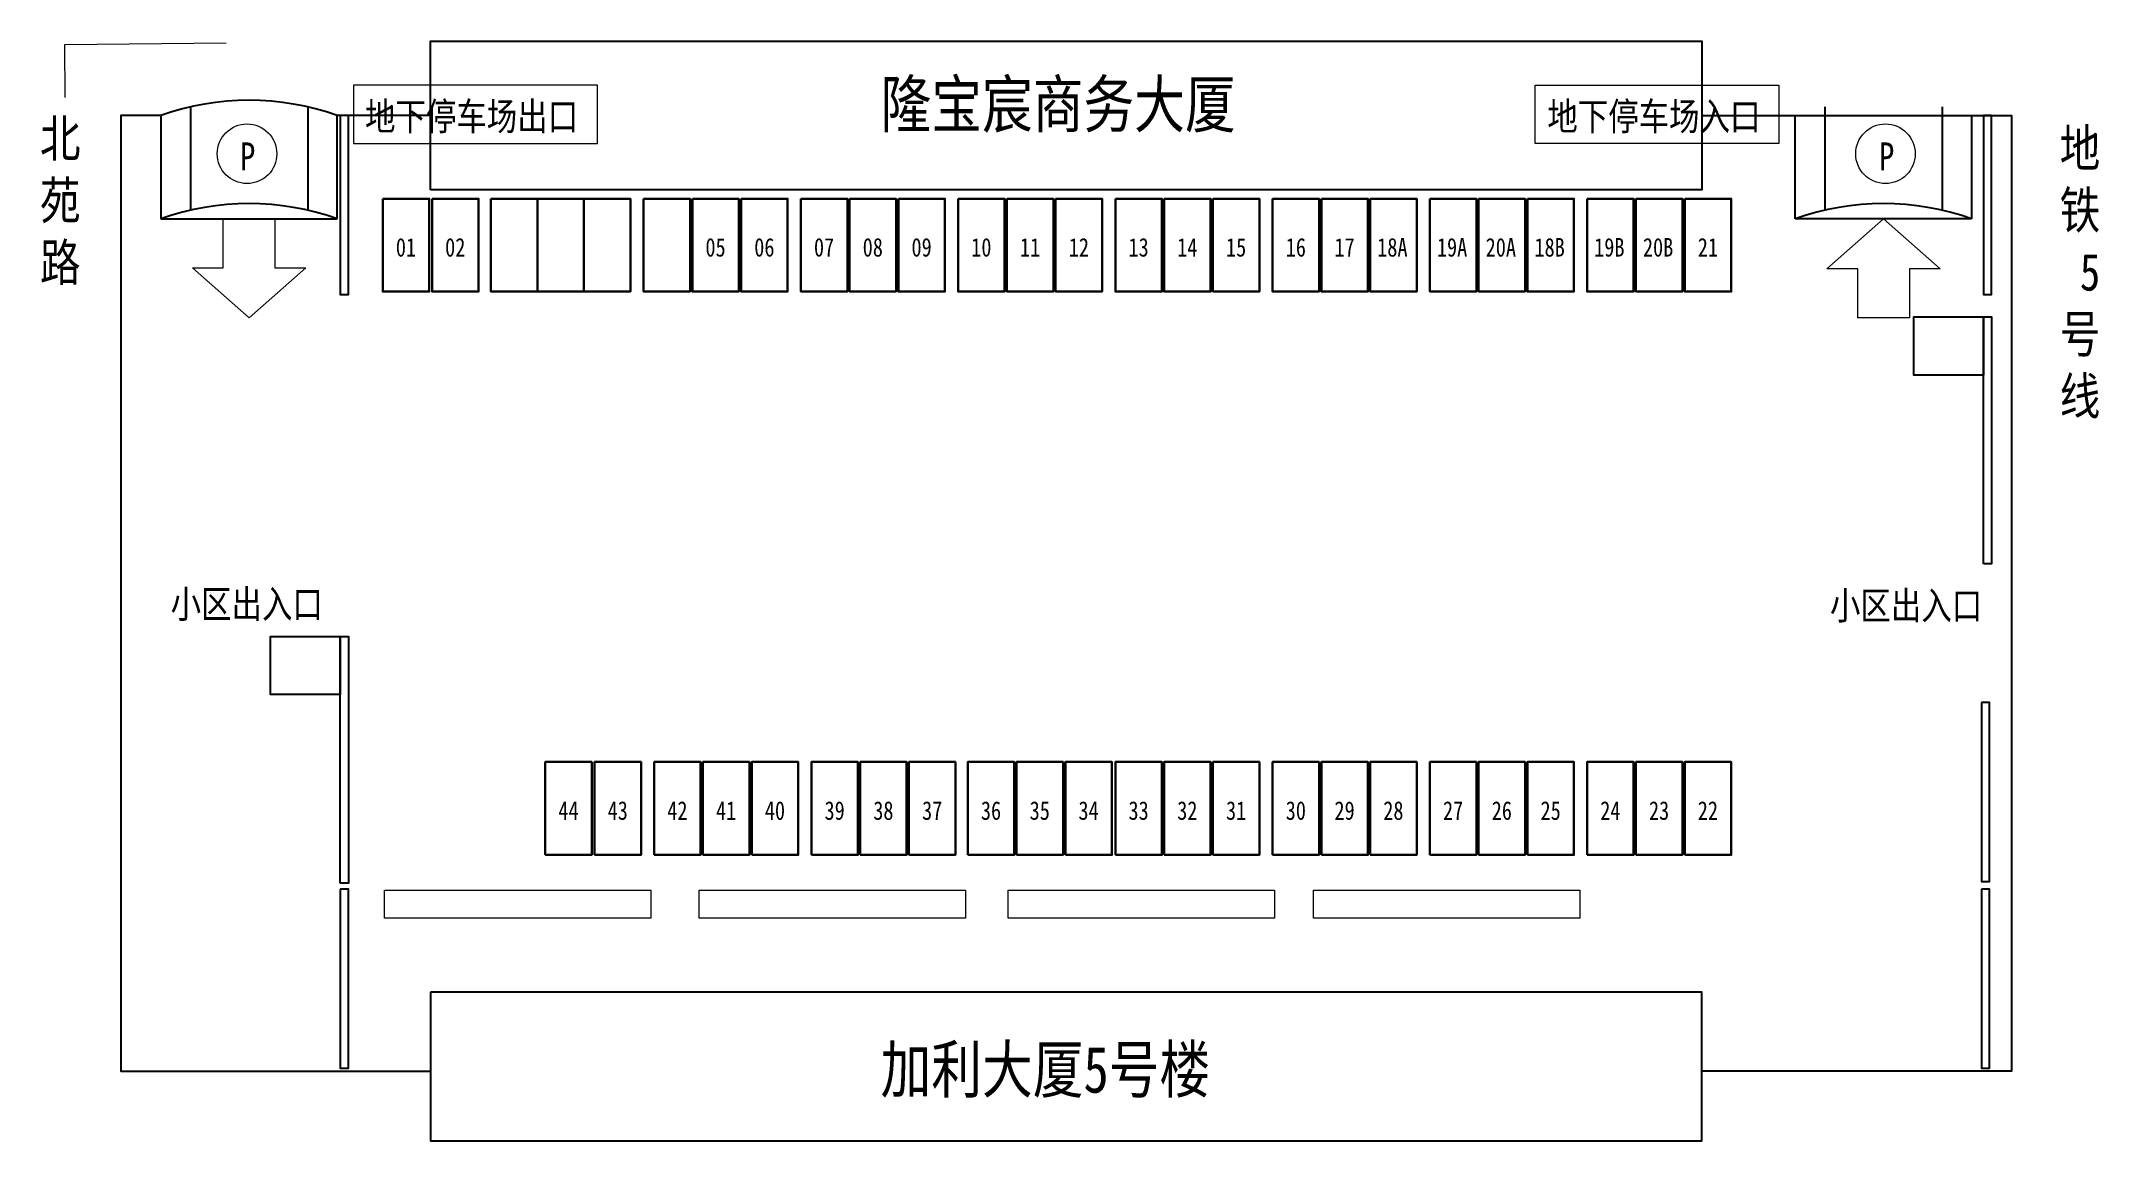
# Model space of a CAD drawing. Header units: millimetres. Extents: x -15675 to -14569, y 8823 to 9415.
import ezdxf

# ---------------------------------------------------------------- set-up
doc = ezdxf.new("R2010")
doc.units = ezdxf.units.MM
doc.header["$LTSCALE"] = 30
doc.layers.add('1轮廓实线层', color=7, linetype='Continuous', lineweight=30)
doc.layers.add('6文字层', color=3, linetype='Continuous', lineweight=20)
doc.layers.add('用户自定义1', color=7, linetype='Continuous')
doc.styles.add('ZW_TEXTSTYLE', font='isocp.shx', dxfattribs={"width": 0.8, "bigfont": 'hztxt.shx'})

msp = doc.modelspace()

# ---------------------------------------------------------------- linework, layer by layer
at = {"layer": '1轮廓实线层', "color": 5}
for points in [[(-15491.50389660706, 9330.0536894909), (-15466.50389660706, 9330.0536894909), (-15466.50389660706, 9280.0536894909), (-15491.50389660706, 9280.0536894909), (-15491.50389660706, 9330.0536894909)], [(-15465.00729008345, 9330.0536894909), (-15440.00729008345, 9330.0536894909), (-15440.00729008345, 9280.0536894909), (-15465.00729008345, 9280.0536894909), (-15465.00729008345, 9330.0536894909)], [(-15433.33793923054, 9330.0536894909), (-15408.33793923054, 9330.0536894909), (-15408.33793923054, 9280.0536894909), (-15433.33793923054, 9280.0536894909), (-15433.33793923054, 9330.0536894909)], [(-15408.33793923054, 9330.0536894909), (-15383.33793923054, 9330.0536894909), (-15383.33793923054, 9280.0536894909), (-15408.33793923054, 9280.0536894909), (-15408.33793923054, 9330.0536894909)], [(-15383.33793923054, 9330.0536894909), (-15358.33793923054, 9330.0536894909), (-15358.33793923054, 9280.0536894909), (-15383.33793923054, 9280.0536894909), (-15383.33793923054, 9330.0536894909)], [(-15351.2272148839, 9330.0536894909), (-15326.2272148839, 9330.0536894909), (-15326.2272148839, 9280.0536894909), (-15351.2272148839, 9280.0536894909), (-15351.2272148839, 9330.0536894909)], [(-15325.01537277885, 9330.0536894909), (-15300.01537277885, 9330.0536894909), (-15300.01537277885, 9280.0536894909), (-15325.01537277885, 9280.0536894909), (-15325.01537277885, 9330.0536894909)], [(-15298.7653311159, 9330.0536894909), (-15273.7653311159, 9330.0536894909), (-15273.7653311159, 9280.0536894909), (-15298.7653311159, 9280.0536894909), (-15298.7653311159, 9330.0536894909)], [(-15266.65460676923, 9330.0536894909), (-15241.65460676923, 9330.0536894909), (-15241.65460676923, 9280.0536894909), (-15266.65460676923, 9280.0536894909), (-15266.65460676923, 9330.0536894909)], [(-15240.44276466421, 9330.0536894909), (-15215.44276466421, 9330.0536894909), (-15215.44276466421, 9280.0536894909), (-15240.44276466421, 9280.0536894909), (-15240.44276466421, 9330.0536894909)], [(-15214.19272300126, 9330.0536894909), (-15189.19272300126, 9330.0536894909), (-15189.19272300126, 9280.0536894909), (-15214.19272300126, 9280.0536894909), (-15214.19272300126, 9330.0536894909)], [(-15182.0819986546, 9330.0536894909), (-15157.0819986546, 9330.0536894909), (-15157.0819986546, 9280.0536894909), (-15182.0819986546, 9280.0536894909), (-15182.0819986546, 9330.0536894909)], [(-15155.87015654957, 9330.0536894909), (-15130.87015654957, 9330.0536894909), (-15130.87015654957, 9280.0536894909), (-15155.87015654957, 9280.0536894909), (-15155.87015654957, 9330.0536894909)], [(-15129.62011488662, 9330.0536894909), (-15104.62011488662, 9330.0536894909), (-15104.62011488662, 9280.0536894909), (-15129.62011488662, 9280.0536894909), (-15129.62011488662, 9330.0536894909)], [(-15097.50939053996, 9330.0536894909), (-15072.50939053996, 9330.0536894909), (-15072.50939053996, 9280.0536894909), (-15097.50939053996, 9280.0536894909), (-15097.50939053996, 9330.0536894909)], [(-15071.29754843493, 9330.0536894909), (-15046.29754843493, 9330.0536894909), (-15046.29754843493, 9280.0536894909), (-15071.29754843493, 9280.0536894909), (-15071.29754843493, 9330.0536894909)], [(-15045.04750677196, 9330.0536894909), (-15020.04750677196, 9330.0536894909), (-15020.04750677196, 9280.0536894909), (-15045.04750677196, 9280.0536894909), (-15045.04750677196, 9330.0536894909)], [(-15012.93678242532, 9330.0536894909), (-14987.93678242532, 9330.0536894909), (-14987.93678242532, 9280.0536894909), (-15012.93678242532, 9280.0536894909), (-15012.93678242532, 9330.0536894909)], [(-14986.72494032029, 9330.0536894909), (-14961.72494032029, 9330.0536894909), (-14961.72494032029, 9280.0536894909), (-14986.72494032029, 9280.0536894909), (-14986.72494032029, 9330.0536894909)], [(-14960.47489865734, 9330.0536894909), (-14935.47489865734, 9330.0536894909), (-14935.47489865734, 9280.0536894909), (-14960.47489865734, 9280.0536894909), (-14960.47489865734, 9330.0536894909)], [(-14928.36417431065, 9330.0536894909), (-14903.36417431065, 9330.0536894909), (-14903.36417431065, 9280.0536894909), (-14928.36417431065, 9280.0536894909), (-14928.36417431065, 9330.0536894909)], [(-14902.15233220563, 9330.0536894909), (-14877.15233220563, 9330.0536894909), (-14877.15233220563, 9280.0536894909), (-14902.15233220563, 9280.0536894909), (-14902.15233220563, 9330.0536894909)], [(-14875.90229054268, 9330.0536894909), (-14850.90229054268, 9330.0536894909), (-14850.90229054268, 9280.0536894909), (-14875.90229054268, 9280.0536894909), (-14875.90229054268, 9330.0536894909)], [(-14843.79156619604, 9330.0536894909), (-14818.79156619604, 9330.0536894909), (-14818.79156619604, 9280.0536894909), (-14843.79156619604, 9280.0536894909), (-14843.79156619604, 9330.0536894909)], [(-14817.57972409099, 9330.0536894909), (-14792.57972409099, 9330.0536894909), (-14792.57972409099, 9280.0536894909), (-14817.57972409099, 9280.0536894909), (-14817.57972409099, 9330.0536894909)], [(-14791.32968242804, 9330.0536894909), (-14766.32968242804, 9330.0536894909), (-14766.32968242804, 9280.0536894909), (-14791.32968242804, 9280.0536894909), (-14791.32968242804, 9330.0536894909)], [(-15404.1108646607, 8977.025482093753), (-15379.1108646607, 8977.025482093753), (-15379.1108646607, 9027.025482093753), (-15404.1108646607, 9027.025482093753), (-15404.1108646607, 8977.025482093753)], [(-15377.61425813711, 8977.025482093753), (-15352.61425813711, 8977.025482093753), (-15352.61425813711, 9027.025482093753), (-15377.61425813711, 9027.025482093753), (-15377.61425813711, 8977.025482093753)], [(-15345.53756436654, 8977.025482093753), (-15320.53756436654, 8977.025482093753), (-15320.53756436654, 9027.025482093753), (-15345.53756436654, 9027.025482093753), (-15345.53756436654, 8977.025482093753)], [(-15319.32572226152, 8977.025482093753), (-15294.32572226152, 8977.025482093753), (-15294.32572226152, 9027.025482093753), (-15319.32572226152, 9027.025482093753), (-15319.32572226152, 8977.025482093753)], [(-15293.07568059857, 8977.025482093753), (-15268.07568059857, 8977.025482093753), (-15268.07568059857, 9027.025482093753), (-15293.07568059857, 9027.025482093753), (-15293.07568059857, 8977.025482093753)], [(-15260.96495625191, 8977.025482093753), (-15235.96495625191, 8977.025482093753), (-15235.96495625191, 9027.025482093753), (-15260.96495625191, 9027.025482093753), (-15260.96495625191, 8977.025482093753)], [(-15234.75311414688, 8977.025482093753), (-15209.75311414688, 8977.025482093753), (-15209.75311414688, 9027.025482093753), (-15234.75311414688, 9027.025482093753), (-15234.75311414688, 8977.025482093753)], [(-15208.50307248393, 8977.025482093753), (-15183.50307248393, 8977.025482093753), (-15183.50307248393, 9027.025482093753), (-15208.50307248393, 9027.025482093753), (-15208.50307248393, 8977.025482093753)], [(-15176.8729680296, 8977.025482093753), (-15151.8729680296, 8977.025482093753), (-15151.8729680296, 9027.025482093753), (-15176.8729680296, 9027.025482093753), (-15176.8729680296, 8977.025482093753)], [(-15150.66112592456, 8977.025482093753), (-15125.66112592456, 8977.025482093753), (-15125.66112592456, 9027.025482093753), (-15150.66112592456, 9027.025482093753), (-15150.66112592456, 8977.025482093753)], [(-15124.41108426161, 8977.025482093753), (-15099.41108426161, 8977.025482093753), (-15099.41108426161, 9027.025482093753), (-15124.41108426161, 9027.025482093753), (-15124.41108426161, 8977.025482093753)], [(-15097.50939053996, 8977.025482093753), (-15072.50939053996, 8977.025482093753), (-15072.50939053996, 9027.025482093753), (-15097.50939053996, 9027.025482093753), (-15097.50939053996, 8977.025482093753)], [(-15071.29754843493, 8977.025482093753), (-15046.29754843493, 8977.025482093753), (-15046.29754843493, 9027.025482093753), (-15071.29754843493, 9027.025482093753), (-15071.29754843493, 8977.025482093753)], [(-15045.04750677196, 8977.025482093753), (-15020.04750677196, 8977.025482093753), (-15020.04750677196, 9027.025482093753), (-15045.04750677196, 9027.025482093753), (-15045.04750677196, 8977.025482093753)], [(-15012.93678242532, 8977.025482093753), (-14987.93678242532, 8977.025482093753), (-14987.93678242532, 9027.025482093753), (-15012.93678242532, 9027.025482093753), (-15012.93678242532, 8977.025482093753)], [(-14986.72494032029, 8977.025482093753), (-14961.72494032029, 8977.025482093753), (-14961.72494032029, 9027.025482093753), (-14986.72494032029, 9027.025482093753), (-14986.72494032029, 8977.025482093753)], [(-14960.47489865734, 8977.025482093753), (-14935.47489865734, 8977.025482093753), (-14935.47489865734, 9027.025482093753), (-14960.47489865734, 9027.025482093753), (-14960.47489865734, 8977.025482093753)], [(-14928.36417431065, 8977.025482093753), (-14903.36417431065, 8977.025482093753), (-14903.36417431065, 9027.025482093753), (-14928.36417431065, 9027.025482093753), (-14928.36417431065, 8977.025482093753)], [(-14902.15233220563, 8977.025482093753), (-14877.15233220563, 8977.025482093753), (-14877.15233220563, 9027.025482093753), (-14902.15233220563, 9027.025482093753), (-14902.15233220563, 8977.025482093753)], [(-14875.90229054268, 8977.025482093753), (-14850.90229054268, 8977.025482093753), (-14850.90229054268, 9027.025482093753), (-14875.90229054268, 9027.025482093753), (-14875.90229054268, 8977.025482093753)], [(-14843.79156619604, 8977.025482093753), (-14818.79156619604, 8977.025482093753), (-14818.79156619604, 9027.025482093753), (-14843.79156619604, 9027.025482093753), (-14843.79156619604, 8977.025482093753)], [(-14817.57972409099, 8977.025482093753), (-14792.57972409099, 8977.025482093753), (-14792.57972409099, 9027.025482093753), (-14817.57972409099, 9027.025482093753), (-14817.57972409099, 8977.025482093753)], [(-14791.32968242804, 8977.025482093753), (-14766.32968242804, 8977.025482093753), (-14766.32968242804, 9027.025482093753), (-14791.32968242804, 9027.025482093753), (-14791.32968242804, 8977.025482093753)]]:
    msp.add_lwpolyline(points, dxfattribs=at)
at = {"layer": '6文字层', "color": 253}
msp.add_line((-15575.72690022458, 9413.707993629063), (-15662.71051268893, 9412.826273084058), dxfattribs=at)
at = {"layer": '6文字层', "color": 253, "extrusion": (0, 0, -1)}
msp.add_line((-15662.71051268893, 9412.826273084058), (-15662.42379388865, 9384.540851868645), dxfattribs=at)
at = {"layer": '6文字层', "color": 162}
for points in [[(-15507.19097679125, 9391.186493615654), (-15507.19097679125, 9359.671858334355), (-15376.09009402108, 9359.671858334355), (-15376.09009402108, 9391.186493615654)], [(-14740.66598643386, 9391.186493615654), (-14740.66598643386, 9359.671858334355), (-14871.76686920403, 9359.671858334355), (-14871.76686920403, 9391.186493615654)], [(-15563.38484606534, 9266.032685145026), (-15593.84571893634, 9292.951436114463), (-15577.2677076686, 9292.951436114463), (-15577.2677076686, 9319.18373020991), (-15549.50198446212, 9319.18373020991), (-15549.50198446212, 9292.951436114463), (-15532.92397319433, 9292.951436114463)], [(-14684.34183103328, 9319.183730209912), (-14653.88095816227, 9292.264979240474), (-14670.45896943002, 9292.264979240474), (-14670.45896943002, 9266.03268514505), (-14698.22469263652, 9266.03268514505), (-14698.22469263652, 9292.264979240474), (-14714.80270390429, 9292.264979240474)]]:
    msp.add_lwpolyline(points, close=True, dxfattribs=at)
at = {"layer": '6文字层', "color": 254}
for points in [[(-15490.50229045507, 8958.097969240998), (-15347.28287209384, 8958.064687688358), (-15347.28287209384, 8943.064687688358), (-15490.50229045507, 8943.064687688358), (-15490.50229045507, 8958.064687688358)], [(-15321.36407556571, 8958.097969240998), (-15178.14465720451, 8958.064687688358), (-15178.14465720451, 8943.064687688358), (-15321.36407556571, 8943.064687688358), (-15321.36407556571, 8958.064687688358)], [(-15155.1984127834, 8958.097969240998), (-15011.97899442217, 8958.064687688358), (-15011.97899442217, 8943.064687688358), (-15155.1984127834, 8943.064687688358), (-15155.1984127834, 8958.064687688358)], [(-14990.89802644821, 8958.097969240998), (-14847.67860808699, 8958.064687688358), (-14847.67860808699, 8943.064687688358), (-14990.89802644821, 8943.064687688358), (-14990.89802644821, 8958.064687688358)]]:
    msp.add_lwpolyline(points, dxfattribs=at)
at = {"layer": '6文字层', "color": 167}
for centre in [(-15564.50007842831, 9354.236108992272), (-14683.3568847968, 9354.236108992272)]:
    msp.add_circle(centre, 16.01993960132131, dxfattribs=at)
at = {"layer": '用户自定义1', "color": 254}
for p, q in [((-15610.7828575284, 9374.822470048106), (-15610.7828575284, 9319.18373020991)), ((-15594.91652556073, 9379.465620442852), (-15594.91652556073, 9323.826880604634)), ((-15531.85316656993, 9379.465620442852), (-15531.85316656993, 9323.826880604634)), ((-15515.98683460229, 9319.18373020991), (-15515.98683460229, 9374.822470048106)), ((-14731.87012862284, 9319.18373020991), (-14731.87012862284, 9374.822470048106)), ((-14716.00379665517, 9379.465620442852), (-14716.00379665517, 9323.826880604634)), ((-14652.94043766437, 9379.465620442852), (-14652.94043766437, 9323.826880604634)), ((-14637.07410569671, 9374.822470048106), (-14637.07410569671, 9319.18373020991)), ((-15610.7828575284, 9319.18373020991), (-15515.98683460229, 9319.18373020991)), ((-14637.07410569671, 9319.18373020991), (-14731.87012862284, 9319.18373020991))]:
    msp.add_line(p, q, dxfattribs=at)
for points in [[(-15465.78142431912, 9334.822470048106), (-15465.78142431912, 9414.822470048106), (-14782.07553890599, 9414.822470048106), (-14782.07553890599, 9334.822470048106), (-15465.78142431912, 9334.822470048106)], [(-15610.7828575284, 9374.822470048106), (-15632.32374103586, 9374.822470048106), (-15632.32374103586, 8860.62914713974), (-15465.78142431912, 8860.62914713974)], [(-15465.78142431912, 9374.822470048106), (-15515.98683460229, 9374.822470048106)], [(-14782.07553890599, 9374.822470048106), (-14615.53322218924, 9374.822470048106), (-14615.53322218924, 8860.62914713974), (-14782.07553890599, 8860.62914713974)], [(-15465.78142431912, 8903.187994077138), (-15465.78142431912, 8823.187994077138), (-14782.07553890599, 8823.187994077138), (-14782.07553890599, 8903.187994077138), (-15465.78142431912, 8903.187994077138)]]:
    msp.add_lwpolyline(points, dxfattribs=at)
for points in [[(-15514.35902138222, 9374.822470048106), (-15514.35902138222, 9278.51634036993), (-15509.93548273205, 9278.51634036993), (-15509.93548273205, 9374.822470048106)], [(-14630.70456185728, 9374.822470048106), (-14630.70456185728, 9278.51634036993), (-14626.2810232071, 9278.51634036993), (-14626.2810232071, 9374.822470048106)], [(-14630.62574500598, 9266.415492346778), (-14630.62574500598, 9235.150553101546), (-14668.08459190487, 9235.150553101546), (-14668.08459190487, 9266.415492346778)], [(-14630.62574500598, 9133.697111903108), (-14630.62574500598, 9266.415492346778), (-14626.2810232071, 9266.415492346778), (-14626.2810232071, 9133.697111903108)], [(-15514.35902138222, 9094.586139311805), (-15514.35902138222, 9063.321200066572), (-15551.81786828109, 9063.321200066572), (-15551.81786828109, 9094.586139311805)], [(-15514.35902138222, 8961.867758868135), (-15514.35902138222, 9094.586139311805), (-15510.01429958334, 9094.586139311805), (-15510.01429958334, 8961.867758868135)], [(-14631.74570148664, 9058.950485256222), (-14631.74570148664, 8962.644355578046), (-14627.32216283649, 8962.644355578046), (-14627.32216283649, 9058.950485256222)], [(-15514.35902138222, 8958.623454373423), (-15514.35902138222, 8862.317324695248), (-15509.93548273205, 8862.317324695248), (-15509.93548273205, 8958.623454373423)], [(-14631.74570148664, 8958.623454373423), (-14631.74570148664, 8862.317324695248), (-14627.32216283649, 8862.317324695248), (-14627.32216283649, 8958.623454373423)]]:
    msp.add_lwpolyline(points, close=True, dxfattribs=at)
for centre in [(-15563.38484606534, 9242.286828444037), (-15563.38484606534, 9186.648088605842), (-14684.47211715977, 9186.648088605842)]:
    msp.add_arc(centre, 140.7560577241822, 70.32169810939163, 109.6783018906084, dxfattribs=at)

# ---------------------------------------------------------------- texts
at = {"layer": '6文字层', "color": 254, "char_height": 25, "width": 2558.325164211513, "attachment_point": 1, "style": 'ZW_TEXTSTYLE'}
for s, insert in [('\\fSimSun|b1|i0|c134|p0;\\C253;隆宝宸商务大厦', (-15223.77747698145, 9393.42230853542)), ('\\fSimSun|b1|i0|c134|p0;\\C253;加利大厦5号楼', (-15223.77747698145, 8874.12370386593))]:
    msp.add_mtext(s, dxfattribs=dict(at, insert=insert))
at = {"layer": '6文字层', "color": 162, "char_height": 15, "width": 155.2023121387283, "attachment_point": 1, "style": 'ZW_TEXTSTYLE'}
for s, insert in [('\\fSimSun|b0|i0|c134|p0;\\C7;地下停车场出口', (-15501.03319687508, 9381.840446536908)), ('\\fSimSun|b0|i0|c134|p0;\\C7;地下停车场入口', (-14865.19352876875, 9381.840446536908)), ('\\fSimHei|b0|i0|c134|p0;\\C7;小区出入口', (-15605.5817834273, 9119.485245549144)), ('\\fSimHei|b0|i0|c134|p0;\\C7;小区出入口', (-14713.20399099873, 9118.679775995448))]:
    msp.add_mtext(s, dxfattribs=dict(at, insert=insert))
at = {"layer": '6文字层', "color": 253, "char_height": 20, "width": 29.52317409158887, "attachment_point": 1, "style": 'ZW_TEXTSTYLE'}
for s, insert in [('\\fSimHei|b0|i0|c134|p0;\\C4;北苑路', (-15675.87238557739, 9372.480174862128)), ('\\fSimHei|b0|i0|c134|p0;\\C4;地\\P铁\\P 5\\P号\\P线', (-14589.66402281136, 9367.287514400843))]:
    msp.add_mtext(s, dxfattribs=dict(at, insert=insert))
at = {"layer": '6文字层', "color": 2, "char_height": 15, "width": 10.15608363557127, "attachment_point": 1, "style": 'ZW_TEXTSTYLE'}
for insert in [(-15568.20131038723, 9360.340278284008), (-14686.75604287232, 9360.340278284008)]:
    msp.add_mtext('\\fSimHei|b0|i0|c134|p0;\\C250;P', dxfattribs=dict(at, insert=insert))
at = {"layer": '6文字层', "color": 7, "char_height": 10, "attachment_point": 1, "style": 'ZW_TEXTSTYLE'}
for s, insert, width in [('\\fSimHei|b0|i0|c134|p0;01', (-15484.4647208561, 9308.922270071647), 58.03443527686986), ('\\fSimHei|b0|i0|c134|p0;02', (-15457.96811433251, 9308.922270071647), 58.03443527686986), ('\\fSimHei|b0|i0|c134|p0;05', (-15317.97619702793, 9308.922270071647), 58.03443527686986), ('\\fSimHei|b0|i0|c134|p0;06', (-15291.72615536498, 9308.922270071647), 58.03443527686984), ('\\fSimHei|b0|i0|c134|p0;07', (-15259.61543101831, 9308.922270071647), 58.03443527686984), ('\\fSimHei|b0|i0|c134|p0;08', (-15233.40358891329, 9308.922270071647), 58.03443527686984), ('\\fSimHei|b0|i0|c134|p0;09', (-15207.15354725032, 9308.922270071647), 58.03443527686984), ('\\fSimHei|b0|i0|c134|p0;10', (-15175.04282290368, 9308.922270071647), 58.03443527686984), ('\\fSimHei|b0|i0|c134|p0;11', (-15148.83098079863, 9308.922270071647), 58.03443527686984), ('\\fSimHei|b0|i0|c134|p0;12', (-15122.5809391357, 9308.922270071647), 58.03443527686984), ('\\fSimHei|b0|i0|c134|p0;13', (-15090.47021478901, 9308.922270071647), 58.03443527686984), ('\\fSimHei|b0|i0|c134|p0;14', (-15064.25837268399, 9308.922270071647), 58.03443527686984), ('\\fSimHei|b0|i0|c134|p0;15', (-15038.00833102104, 9308.922270071647), 58.03443527686984), ('\\fSimHei|b0|i0|c134|p0;16', (-15005.8976066744, 9308.922270071647), 58.03443527686984), ('\\fSimHei|b0|i0|c134|p0;17', (-14979.68576456933, 9308.922270071647), 58.03443527686984), ('\\fSimHei|b0|i0|c134|p0;18A', (-14956.6985746159, 9308.922270071647), 58.03443527686984), ('\\fSimHei|b0|i0|c134|p0;19A', (-14924.58785026923, 9308.922270071647), 58.03443527686984), ('\\fSimHei|b0|i0|c134|p0;20A', (-14898.37600816418, 9308.922270071647), 58.03443527686984), ('\\fSimHei|b0|i0|c134|p0;18B', (-14872.12596650126, 9308.922270071647), 58.03443527686984), ('\\fSimHei|b0|i0|c134|p0;19B', (-14840.0152421546, 9308.922270071647), 58.03443527686984), ('\\fSimHei|b0|i0|c134|p0;20B', (-14813.80340004955, 9308.922270071647), 58.03443527686991), ('\\fSimHei|b0|i0|c134|p0;21', (-14784.29050667712, 9308.922270071647), 58.03443527686991), ('\\fSimHei|b0|i0|c134|p0;44', (-15397.07168890978, 9005.894062674477), 58.03443527686986), ('\\fSimHei|b0|i0|c134|p0;43', (-15370.57508238619, 9005.894062674477), 58.03443527686988), ('\\fSimHei|b0|i0|c134|p0;42', (-15338.49838861558, 9005.894062674477), 58.03443527686986), ('\\fSimHei|b0|i0|c134|p0;41', (-15312.28654651058, 9005.894062674477), 58.03443527686984), ('\\fSimHei|b0|i0|c134|p0;40', (-15286.0365048476, 9005.894062674477), 58.03443527686984), ('\\fSimHei|b0|i0|c134|p0;39', (-15253.92578050096, 9005.894062674477), 58.03443527686984), ('\\fSimHei|b0|i0|c134|p0;38', (-15227.71393839594, 9005.894062674477), 58.03443527686984), ('\\fSimHei|b0|i0|c134|p0;37', (-15201.46389673296, 9005.894062674477), 58.03443527686984), ('\\fSimHei|b0|i0|c134|p0;36', (-15169.83379227864, 9005.894062674477), 58.03443527686984), ('\\fSimHei|b0|i0|c134|p0;35', (-15143.62195017364, 9005.894062674477), 58.03443527686984), ('\\fSimHei|b0|i0|c134|p0;34', (-15117.37190851066, 9005.894062674477), 58.03443527686984), ('\\fSimHei|b0|i0|c134|p0;33', (-15090.47021478901, 9005.894062674477), 58.03443527686984), ('\\fSimHei|b0|i0|c134|p0;32', (-15064.25837268399, 9005.894062674477), 58.03443527686976), ('\\fSimHei|b0|i0|c134|p0;31', (-15038.00833102104, 9005.894062674477), 58.03443527686976), ('\\fSimHei|b0|i0|c134|p0;30', (-15005.8976066744, 9005.894062674477), 58.03443527686984), ('\\fSimHei|b0|i0|c134|p0;29', (-14979.68576456933, 9005.894062674477), 58.03443527686984), ('\\fSimHei|b0|i0|c134|p0;28', (-14953.4357229064, 9005.894062674477), 58.03443527686984), ('\\fSimHei|b0|i0|c134|p0;27', (-14921.32499855973, 9005.894062674477), 58.03443527686984), ('\\fSimHei|b0|i0|c134|p0;26', (-14895.11315645468, 9005.894062674477), 58.03443527686984), ('\\fSimHei|b0|i0|c134|p0;25', (-14868.86311479176, 9005.894062674477), 58.03443527686976), ('\\fSimHei|b0|i0|c134|p0;24', (-14836.7523904451, 9005.894062674477), 58.03443527686991), ('\\fSimHei|b0|i0|c134|p0;23', (-14810.54054834005, 9005.894062674477), 58.03443527686991), ('\\fSimHei|b0|i0|c134|p0;22', (-14784.29050667712, 9005.894062674477), 58.03443527686976)]:
    msp.add_mtext(s, dxfattribs=dict(at, insert=insert, width=width))

doc.saveas('drawing.dxf')
